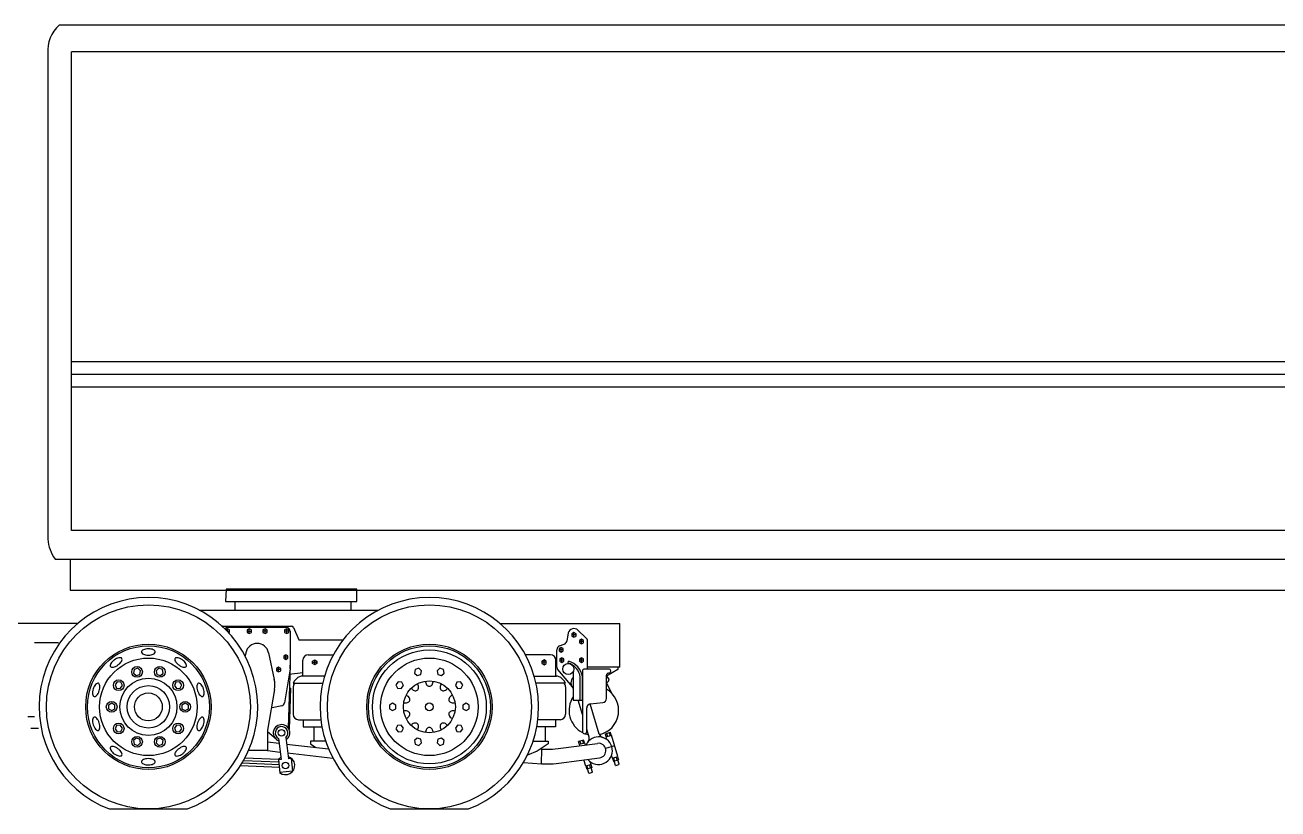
# Model space of a CAD drawing. Extents: x 0 to 18.5, y 0 to 3.8.
# Drawn here: x 3.22 to 9.24, y 0 to 3.77 of the extents above; entities that cross this region are included whole.
import ezdxf

# ---------------------------------------------------------------- set-up
doc = ezdxf.new("R2010")
doc.units = 0
doc.header["$LTSCALE"] = 0.0006
doc.header["$MEASUREMENT"] = 0
doc.layers.get('0').update_dxf_attribs({"linetype": 'CONTINUOUS'})

msp = doc.modelspace()

# ---------------------------------------------------------------- linework, layer by layer
for p, q in [((18.2321, 3.765), (3.3874, 3.765)), ((3.3324, 3.6549), (3.3324, 1.296)), ((18.2321, 3.637), (3.4454, 3.637)), ((3.4454, 1.337), (3.4454, 3.637)), ((18.1441, 2.148), (3.4454, 2.148)), ((18.1441, 2.087), (3.4454, 2.087)), ((18.1441, 2.026), (3.4454, 2.026)), ((18.2321, 1.337), (3.4454, 1.337)), ((3.3674, 1.2), (18.2321, 1.2)), ((3.4401, 1.05), (14.0524, 1.05)), ((4.0596, 0.9553), (4.9218, 0.9553)), ((4.173, 0.8773), (4.5036, 0.8773)), ((4.1946, 0.8538), (4.2075, 0.8538)), ((4.4804, 0.8708), (4.1962, 0.8708)), ((4.1962, 0.8521), (4.1962, 0.865)), ((4.2891, 0.8538), (4.3116, 0.8538)), ((4.3004, 0.8425), (4.3004, 0.865)), ((4.3874, 0.8538), (4.3649, 0.8538)), ((4.3762, 0.8425), (4.3762, 0.865)), ((4.4916, 0.8538), (4.4691, 0.8538)), ((4.4803, 0.8425), (4.4803, 0.865)), ((4.4974, 0.8538), (4.4974, 0.6908)), ((4.5128, 0.8713), (4.5386, 0.8123)), ((5.5058, 0.8903), (6.0807, 0.8903)), ((5.8323, 0.8462), (5.8256, 0.8063)), ((5.8606, 0.8248), (5.8606, 0.8474)), ((5.918, 0.8223), (5.8797, 0.8591)), ((6.0807, 0.6803), (6.0807, 0.8903)), ((3.2691, 0.7993), (3.3842, 0.7993)), ((4.5386, 0.8123), (4.7509, 0.8123)), ((5.791, 0.783), (5.8137, 0.7912)), ((5.8718, 0.8361), (5.8493, 0.8361)), ((5.9083, 0.8037), (5.8858, 0.8037)), ((5.897, 0.7924), (5.897, 0.815)), ((5.9252, 0.672), (5.9252, 0.8069)), ((4.2835, 0.7504), (4.2802, 0.735)), ((4.393, 0.7504), (4.4204, 0.6222)), ((4.4874, 0.7291), (4.4649, 0.7291)), ((4.4761, 0.7178), (4.4761, 0.7404)), ((4.5835, 0.7402), (4.7039, 0.7402)), ((5.7479, 0.7402), (5.6275, 0.7402)), ((5.7788, 0.6807), (5.7788, 0.7645)), ((5.8101, 0.7645), (5.7876, 0.7645)), ((5.7988, 0.7533), (5.7988, 0.7758)), ((5.8023, 0.7037), (5.8023, 0.7262)), ((5.897, 0.7037), (5.897, 0.7262)), ((4.4525, 0.6693), (4.43, 0.6693)), ((4.4412, 0.658), (4.4412, 0.6805)), ((4.4961, 0.6729), (4.4698, 0.5097)), ((4.4974, 0.6908), (4.4872, 0.389)), ((4.5574, 0.6378), (4.5574, 0.7142)), ((4.6036, 0.7043), (4.6262, 0.7043)), ((4.6149, 0.693), (4.6149, 0.7156)), ((5.7277, 0.7043), (5.7052, 0.7043)), ((5.7165, 0.693), (5.7165, 0.7156)), ((5.7739, 0.6378), (5.7739, 0.7142)), ((5.7739, 0.6833), (5.7788, 0.6833)), ((5.7818, 0.6703), (5.8514, 0.5859)), ((5.8136, 0.7149), (5.791, 0.7149)), ((5.8323, 0.7003), (5.8349, 0.71)), ((5.9083, 0.7149), (5.8858, 0.7149)), ((6.028, 0.672), (5.911, 0.672)), ((6.0807, 0.6803), (5.9252, 0.6803)), ((6.0714, 0.6694), (6.0166, 0.6369)), ((6.037, 0.6621), (6.037, 0.663)), ((6.0714, 0.6803), (6.0714, 0.6694)), ((4.492, 0.6472), (4.5574, 0.6551)), ((4.5116, 0.6042), (4.6531, 0.6042)), ((4.6617, 0.6378), (4.5544, 0.6378)), ((5.6696, 0.6378), (5.777, 0.6378)), ((5.8198, 0.6042), (5.6782, 0.6042)), ((5.8568, 0.6598), (5.8568, 0.522)), ((5.891, 0.522), (5.891, 0.6332)), ((5.901, 0.662), (5.901, 0.3713)), ((5.901, 0.522), (5.901, 0.6339)), ((6.0166, 0.5307), (6.0166, 0.6425)), ((6.0166, 0.6369), (6.0278, 0.6234)), ((6.0272, 0.6138), (6.0166, 0.6039)), ((6.0166, 0.6039), (6.0429, 0.5546)), ((6.0264, 0.6523), (6.0272, 0.6523)), ((4.4217, 0.5743), (4.388, 0.3777)), ((4.4986, 0.5794), (4.4919, 0.3808)), ((4.4986, 0.5794), (4.4936, 0.5796)), ((4.5116, 0.5863), (4.5116, 0.4544)), ((5.8198, 0.5863), (5.8198, 0.4544)), ((4.4566, 0.4954), (4.4097, 0.4852)), ((5.8568, 0.522), (5.901, 0.522)), ((5.901, 0.4536), (5.8809, 0.522)), ((5.9217, 0.3713), (5.9217, 0.4849)), ((5.9387, 0.5046), (5.9996, 0.511)), ((5.9819, 0.3592), (5.939, 0.5047)), ((4.5376, 0.4284), (4.6442, 0.4284)), ((4.5599, 0.4284), (4.5599, 0.395)), ((5.7937, 0.4284), (5.6871, 0.4284)), ((5.7714, 0.4284), (5.7714, 0.395)), ((4.388, 0.3777), (4.388, 0.2802)), ((4.388, 0.3727), (4.4289, 0.3359)), ((4.5599, 0.395), (4.6493, 0.395)), ((4.61, 0.395), (4.61, 0.3259)), ((5.7714, 0.395), (5.682, 0.395)), ((5.7213, 0.395), (5.7213, 0.3259)), ((5.911, 0.3613), (5.9117, 0.3613)), ((5.9331, 0.3448), (5.9217, 0.3834)), ((6.0113, 0.3614), (6.0354, 0.3686)), ((6.0155, 0.347), (6.0113, 0.3614)), ((6.017, 0.3631), (6.0212, 0.3486)), ((6.0297, 0.3669), (6.034, 0.3524)), ((6.0397, 0.3541), (6.0354, 0.3686)), ((4.388, 0.3226), (4.4439, 0.3159)), ((4.4412, 0.3386), (4.4535, 0.2372)), ((4.4757, 0.3428), (4.4881, 0.2414)), ((4.4795, 0.3117), (4.6812, 0.2879)), ((4.667, 0.3259), (4.5953, 0.3259)), ((4.5953, 0.3259), (4.5953, 0.3119)), ((4.5953, 0.3119), (4.6204, 0.295)), ((5.6643, 0.3259), (5.736, 0.3259)), ((5.736, 0.3119), (5.6841, 0.2771)), ((5.736, 0.3259), (5.736, 0.3119)), ((5.7842, 0.29), (5.9741, 0.3149)), ((5.9072, 0.3308), (5.883, 0.3236)), ((5.8873, 0.3092), (5.883, 0.3236)), ((5.9124, 0.3166), (5.8863, 0.3089)), ((5.8879, 0.3036), (5.8863, 0.3089)), ((5.8887, 0.3253), (5.893, 0.3108)), ((5.9014, 0.3291), (5.9057, 0.3146)), ((5.9114, 0.3163), (5.9072, 0.3308)), ((5.9152, 0.3072), (5.9124, 0.3166)), ((6.0559, 0.3027), (6.0125, 0.29)), ((6.0146, 0.3467), (6.0407, 0.3544)), ((6.0186, 0.3329), (6.0146, 0.3467)), ((6.0711, 0.2511), (6.0407, 0.3544)), ((4.4401, 0.2369), (4.2793, 0.2439)), ((4.388, 0.2802), (4.2969, 0.2802)), ((4.388, 0.2805), (4.4491, 0.2733)), ((4.4847, 0.2691), (4.7023, 0.2433)), ((4.5013, 0.243), (4.4881, 0.2414)), ((4.5013, 0.243), (4.5087, 0.182)), ((5.6841, 0.2771), (5.6365, 0.2579)), ((5.7059, 0.2872), (5.6988, 0.2869)), ((5.7048, 0.2167), (5.7059, 0.2872)), ((5.7059, 0.2872), (5.7295, 0.2868)), ((5.7882, 0.2195), (5.9833, 0.2451)), ((6.045, 0.2434), (6.0409, 0.2572)), ((6.045, 0.2434), (6.0711, 0.2511)), ((6.0459, 0.2437), (6.0502, 0.2292)), ((6.0559, 0.2309), (6.0517, 0.2454)), ((6.0687, 0.2347), (6.0644, 0.2491)), ((6.0701, 0.2508), (6.0744, 0.2364)), ((4.4448, 0.199), (4.2579, 0.2071)), ((4.4432, 0.2117), (4.2655, 0.2194)), ((4.4417, 0.2243), (4.2726, 0.2316)), ((4.4535, 0.2372), (4.4403, 0.2356)), ((4.4403, 0.2356), (4.4479, 0.1734)), ((4.5087, 0.182), (4.4464, 0.1744)), ((5.6173, 0.2225), (5.7048, 0.2167)), ((5.7048, 0.2167), (5.7336, 0.2163)), ((5.9167, 0.2056), (5.908, 0.2352)), ((5.9428, 0.2133), (5.9167, 0.2056)), ((5.9177, 0.2059), (5.922, 0.1914)), ((5.9461, 0.1986), (5.922, 0.1914)), ((5.9277, 0.1931), (5.9234, 0.2076)), ((5.9317, 0.1714), (5.9255, 0.1925)), ((5.9404, 0.1969), (5.9361, 0.2114)), ((5.9428, 0.2133), (5.9388, 0.2271)), ((5.9419, 0.213), (5.9461, 0.1986)), ((5.9488, 0.1763), (5.9426, 0.1975)), ((6.0502, 0.2292), (6.0744, 0.2364)), ((6.06, 0.209), (6.0538, 0.2303)), ((6.06, 0.209), (6.0614, 0.2084)), ((6.0614, 0.2084), (6.0764, 0.2128)), ((6.0771, 0.2143), (6.0709, 0.2353)), ((6.0764, 0.2128), (6.0771, 0.2143)), ((4.4479, 0.1734), (4.4488, 0.1747)), ((5.933, 0.1706), (5.9317, 0.1714)), ((5.948, 0.175), (5.933, 0.1706)), ((5.9488, 0.1763), (5.948, 0.175))]:
    msp.add_line(p, q)
for points in [[(3.4401, 1.2), (3.4401, 1.05)], [(4.2302, 0.9957), (4.2302, 0.9553)], [(4.7885, 0.9957), (4.7885, 0.9553)], [(3.4755, 0.8903), (2.1828, 0.8903)], [(4.2061, 0.8595), (4.1962, 0.8652), (4.188, 0.8605)], [(4.2022, 0.8457), (4.2061, 0.848), (4.2061, 0.8595)], [(3.2357, 0.4435), (3.2691, 0.4435)], [(3.25, 0.388), (3.2876, 0.388)], [(3.6277, 0), (4.0039, 0.0001)], [(4.9777, 0), (5.3539, 0.0001)]]:
    msp.add_lwpolyline(points)
for points in [[(4.1857, 0.9957), (4.8179, 0.9957), (4.8179, 1.055), (4.1895, 1.055)], [(4.3103, 0.8595), (4.3004, 0.8652), (4.2904, 0.8595), (4.2904, 0.848), (4.3004, 0.8423), (4.3103, 0.848)], [(4.3861, 0.8595), (4.3762, 0.8652), (4.3662, 0.8595), (4.3662, 0.848), (4.3762, 0.8423), (4.3861, 0.848)], [(4.4903, 0.8595), (4.4803, 0.8652), (4.4704, 0.8595), (4.4704, 0.848), (4.4803, 0.8423), (4.4903, 0.848)], [(5.8705, 0.8418), (5.8606, 0.8476), (5.8506, 0.8418), (5.8506, 0.8303), (5.8606, 0.8246), (5.8705, 0.8303)], [(5.907, 0.8095), (5.897, 0.8152), (5.8871, 0.8095), (5.8871, 0.798), (5.897, 0.7922), (5.907, 0.798)], [(4.4861, 0.7348), (4.4761, 0.7406), (4.4662, 0.7348), (4.4662, 0.7234), (4.4761, 0.7176), (4.4861, 0.7234)], [(5.8088, 0.7703), (5.7988, 0.776), (5.7889, 0.7703), (5.7889, 0.7588), (5.7988, 0.7531), (5.8088, 0.7588)], [(5.8122, 0.7207), (5.8023, 0.7264), (5.7924, 0.7207), (5.7924, 0.7092), (5.8023, 0.7035), (5.8122, 0.7092)], [(5.907, 0.7207), (5.897, 0.7264), (5.8871, 0.7207), (5.8871, 0.7092), (5.897, 0.7035), (5.907, 0.7092)], [(3.7442, 0.6526), (3.7574, 0.6406), (3.7744, 0.6462), (3.7781, 0.6636), (3.7649, 0.6756), (3.7479, 0.67)], [(3.8532, 0.6636), (3.8569, 0.6462), (3.8739, 0.6406), (3.8872, 0.6526), (3.8835, 0.67), (3.8665, 0.6756)], [(4.4512, 0.675), (4.4412, 0.6807), (4.4313, 0.675), (4.4313, 0.6635), (4.4412, 0.6578), (4.4512, 0.6635)], [(4.6049, 0.71), (4.6149, 0.7158), (4.6248, 0.71), (4.6248, 0.6986), (4.6149, 0.6928), (4.6049, 0.6986)], [(5.0942, 0.6526), (5.1074, 0.6406), (5.1244, 0.6462), (5.1281, 0.6636), (5.1149, 0.6756), (5.0979, 0.67)], [(5.2032, 0.6636), (5.2069, 0.6462), (5.2239, 0.6406), (5.2372, 0.6526), (5.2335, 0.67), (5.2165, 0.6756)], [(5.7264, 0.71), (5.7165, 0.7158), (5.7065, 0.71), (5.7065, 0.6986), (5.7165, 0.6928), (5.7264, 0.6986)], [(3.6624, 0.5796), (3.6802, 0.5777), (3.6907, 0.5921), (3.6834, 0.6084), (3.6657, 0.6103), (3.6552, 0.5959)], [(3.9479, 0.6084), (3.9407, 0.5921), (3.9512, 0.5777), (3.9689, 0.5796), (3.9762, 0.5959), (3.9657, 0.6103)], [(5.0124, 0.5796), (5.0302, 0.5777), (5.0407, 0.5921), (5.0334, 0.6084), (5.0157, 0.6103), (5.0052, 0.5959)], [(5.2979, 0.6084), (5.2907, 0.5921), (5.3012, 0.5777), (5.3189, 0.5796), (5.3262, 0.5959), (5.3157, 0.6103)], [(3.6392, 0.4724), (3.6547, 0.4814), (3.6547, 0.4992), (3.6392, 0.5081), (3.6238, 0.4992), (3.6238, 0.4814)], [(3.9921, 0.5081), (3.9767, 0.4992), (3.9767, 0.4814), (3.9921, 0.4724), (4.0076, 0.4814), (4.0076, 0.4992)], [(4.9892, 0.4724), (5.0047, 0.4814), (5.0047, 0.4992), (4.9892, 0.5081), (4.9738, 0.4992), (4.9738, 0.4814)], [(5.3421, 0.5081), (5.3267, 0.4992), (5.3267, 0.4814), (5.3421, 0.4724), (5.3576, 0.4814), (5.3576, 0.4992)], [(3.6834, 0.3721), (3.6907, 0.3884), (3.6802, 0.4029), (3.6624, 0.401), (3.6552, 0.3847), (3.6657, 0.3703)], [(3.9689, 0.401), (3.9512, 0.4029), (3.9407, 0.3884), (3.9479, 0.3721), (3.9657, 0.3703), (3.9762, 0.3847)], [(5.0334, 0.3721), (5.0407, 0.3884), (5.0302, 0.4029), (5.0124, 0.401), (5.0052, 0.3847), (5.0157, 0.3703)], [(5.3189, 0.401), (5.3012, 0.4029), (5.2907, 0.3884), (5.2979, 0.3721), (5.3157, 0.3703), (5.3262, 0.3847)], [(3.7781, 0.317), (3.7744, 0.3344), (3.7574, 0.3399), (3.7442, 0.328), (3.7479, 0.3105), (3.7649, 0.305)], [(3.8872, 0.328), (3.8739, 0.3399), (3.8569, 0.3344), (3.8532, 0.317), (3.8665, 0.305), (3.8835, 0.3105)], [(5.1281, 0.317), (5.1244, 0.3344), (5.1074, 0.3399), (5.0942, 0.328), (5.0979, 0.3105), (5.1149, 0.305)], [(5.2372, 0.328), (5.2239, 0.3399), (5.2069, 0.3344), (5.2032, 0.317), (5.2165, 0.305), (5.2335, 0.3105)]]:
    msp.add_lwpolyline(points, close=True)
for points in [[(3.6876, 0.7231, 0.187667), (3.6831, 0.726, 0.101451), (3.6735, 0.726, 0.059907), (3.6622, 0.7222, 0.058012), (3.6519, 0.7157, 0.046282), (3.6417, 0.7068, 0.059907), (3.6354, 0.6984, 0.101451), (3.6324, 0.6892, 0.187667), (3.6338, 0.684, 0.187667), (3.6383, 0.6812, 0.101451), (3.6479, 0.6812, 0.059907), (3.6579, 0.6845, 0.046282), (3.6695, 0.6914, 0.046282), (3.6797, 0.7004, 0.059907), (3.686, 0.7088, 0.101451), (3.689, 0.718, 0.187667)], [(3.8489, 0.7539, 0.187667), (3.847, 0.7589, 0.101451), (3.8392, 0.7646, 0.059907), (3.8279, 0.7681, 0.058012), (3.8157, 0.769, 0.046282), (3.8022, 0.7677, 0.059907), (3.7922, 0.7646, 0.101451), (3.7844, 0.7589, 0.187667), (3.7824, 0.7539, 0.187667), (3.7844, 0.749, 0.101451), (3.7922, 0.7433, 0.059907), (3.8022, 0.7402, 0.046282), (3.8157, 0.7389, 0.046282), (3.8292, 0.7402, 0.059907), (3.8392, 0.7433, 0.101451), (3.847, 0.749, 0.187667)], [(3.9975, 0.684, 0.187667), (3.9989, 0.6892, 0.101451), (3.9959, 0.6984, 0.059907), (3.9888, 0.7079, 0.058012), (3.9795, 0.7157, 0.046282), (3.9678, 0.7227, 0.059907), (3.9579, 0.726, 0.101451), (3.9482, 0.726, 0.187667), (3.9437, 0.7231, 0.187667), (3.9424, 0.718, 0.101451), (3.9454, 0.7088, 0.059907), (3.9516, 0.7004, 0.046282), (3.9618, 0.6914, 0.046282), (3.9735, 0.6845, 0.059907), (3.9834, 0.6812, 0.101451), (3.993, 0.6812, 0.187667)], [(3.5752, 0.6034, 0.187667), (3.5699, 0.6031, 0.101451), (3.5621, 0.5974, 0.059907), (3.5552, 0.5877, 0.058012), (3.5506, 0.5764, 0.046282), (3.5477, 0.5632, 0.059907), (3.5476, 0.5527, 0.101451), (3.5505, 0.5435, 0.187667), (3.5546, 0.5401, 0.187667), (3.56, 0.5404, 0.101451), (3.5678, 0.5461, 0.059907), (3.5738, 0.5547, 0.046282), (3.5792, 0.5671, 0.046282), (3.5822, 0.5803, 0.059907), (3.5823, 0.5908, 0.101451), (3.5793, 0.6, 0.187667)], [(4.0767, 0.5401, 0.187667), (4.0808, 0.5435, 0.101451), (4.0838, 0.5527, 0.059907), (4.0837, 0.5645, 0.058012), (4.0807, 0.5764, 0.046282), (4.0753, 0.5888, 0.059907), (4.0693, 0.5974, 0.101451), (4.0615, 0.6031, 0.187667), (4.0561, 0.6034, 0.187667), (4.052, 0.6, 0.101451), (4.049, 0.5908, 0.059907), (4.0491, 0.5803, 0.046282), (4.0521, 0.5671, 0.046282), (4.0575, 0.5547, 0.059907), (4.0636, 0.5461, 0.101451), (4.0714, 0.5404, 0.187667)], [(3.5546, 0.4404, 0.187667), (3.5505, 0.4371, 0.101451), (3.5476, 0.4279, 0.059907), (3.5477, 0.416, 0.058012), (3.5506, 0.4042, 0.046282), (3.556, 0.3917, 0.059907), (3.5621, 0.3832, 0.101451), (3.5699, 0.3775, 0.187667), (3.5752, 0.3772, 0.187667), (3.5793, 0.3806, 0.101451), (3.5823, 0.3897, 0.059907), (3.5822, 0.4002, 0.046282), (3.5792, 0.4135, 0.046282), (3.5738, 0.4259, 0.059907), (3.5678, 0.4344, 0.101451), (3.56, 0.4401, 0.187667)], [(4.0561, 0.3772, 0.187667), (4.0615, 0.3775, 0.101451), (4.0693, 0.3832, 0.059907), (4.0761, 0.3928, 0.058012), (4.0807, 0.4042, 0.046282), (4.0837, 0.4174, 0.059907), (4.0838, 0.4279, 0.101451), (4.0808, 0.4371, 0.187667), (4.0767, 0.4404, 0.187667), (4.0714, 0.4401, 0.101451), (4.0636, 0.4344, 0.059907), (4.0575, 0.4259, 0.046282), (4.0521, 0.4135, 0.046282), (4.0491, 0.4002, 0.059907), (4.049, 0.3897, 0.101451), (4.052, 0.3806, 0.187667)], [(3.6338, 0.2965, 0.187667), (3.6324, 0.2914, 0.101451), (3.6354, 0.2822, 0.059907), (3.6425, 0.2727, 0.058012), (3.6519, 0.2648, 0.046282), (3.6635, 0.2579, 0.059907), (3.6735, 0.2546, 0.101451), (3.6831, 0.2546, 0.187667), (3.6876, 0.2574, 0.187667), (3.689, 0.2626, 0.101451), (3.686, 0.2718, 0.059907), (3.6797, 0.2802, 0.046282), (3.6695, 0.2891, 0.046282), (3.6579, 0.2961, 0.059907), (3.6479, 0.2994, 0.101451), (3.6383, 0.2994, 0.187667)], [(3.7824, 0.2266, 0.187667), (3.7844, 0.2217, 0.101451), (3.7922, 0.216, 0.059907), (3.8035, 0.2125, 0.058012), (3.8157, 0.2116, 0.046282), (3.8292, 0.2129, 0.059907), (3.8392, 0.216, 0.101451), (3.847, 0.2217, 0.187667), (3.8489, 0.2266, 0.187667), (3.847, 0.2316, 0.101451), (3.8392, 0.2373, 0.059907), (3.8292, 0.2404, 0.046282), (3.8157, 0.2417, 0.046282), (3.8022, 0.2404, 0.059907), (3.7922, 0.2373, 0.101451), (3.7844, 0.2316, 0.187667)], [(3.9437, 0.2574, 0.187667), (3.9482, 0.2546, 0.101451), (3.9579, 0.2546, 0.059907), (3.9691, 0.2583, 0.058012), (3.9795, 0.2648, 0.046282), (3.9897, 0.2738, 0.059907), (3.9959, 0.2822, 0.101451), (3.9989, 0.2914, 0.187667), (3.9975, 0.2965, 0.187667), (3.993, 0.2994, 0.101451), (3.9834, 0.2994, 0.059907), (3.9735, 0.2961, 0.046282), (3.9618, 0.2891, 0.046282), (3.9516, 0.2802, 0.059907), (3.9454, 0.2718, 0.101451), (3.9424, 0.2626, 0.187667)]]:
    msp.add_lwpolyline(points, format="xyb", close=True)
for points in [[(5.1473, 0.6138, 0.061931), (5.1488, 0.6049, 0.082682), (5.1527, 0.5968, 0.106781), (5.159, 0.591, 0.133574), (5.1657, 0.5892, 0.133574)], [(5.1657, 0.5892, 0.133574), (5.1723, 0.591, 0.106781), (5.1786, 0.5968, 0.082682), (5.183, 0.6057, 0.0741), (5.1841, 0.6138, 0.071158)], [(5.0716, 0.5208, 0.133574), (5.072, 0.5277, 0.106781), (5.0684, 0.5355, 0.082682), (5.0612, 0.5424, 0.0741), (5.0539, 0.546, 0.071158)], [(5.0782, 0.5795, 0.061931), (5.0847, 0.5731, 0.082682), (5.0926, 0.5688, 0.106781), (5.1011, 0.5678, 0.133574), (5.1075, 0.5703, 0.133574)], [(5.1075, 0.5703, 0.133574), (5.1119, 0.5757, 0.106781), (5.1136, 0.5841, 0.082682), (5.1118, 0.5938, 0.0741), (5.1079, 0.601, 0.071158)], [(5.2235, 0.601, 0.061931), (5.2194, 0.5929, 0.082682), (5.2178, 0.5841, 0.106781), (5.2195, 0.5757, 0.133574), (5.2238, 0.5703, 0.133574)], [(5.2238, 0.5703, 0.133574), (5.2302, 0.5678, 0.106781), (5.2388, 0.5688, 0.082682), (5.2475, 0.5735, 0.0741), (5.2532, 0.5794, 0.071158)], [(5.2775, 0.5459, 0.061931), (5.2694, 0.5417, 0.082682), (5.2629, 0.5355, 0.106781), (5.2594, 0.5277, 0.133574), (5.2597, 0.5208, 0.133574)], [(5.0425, 0.511, 0.061931), (5.0515, 0.5096, 0.082682), (5.0604, 0.5109, 0.106781), (5.0678, 0.5151, 0.133574), (5.0716, 0.5208, 0.133574)], [(5.2597, 0.5208, 0.133574), (5.2635, 0.5151, 0.106781), (5.271, 0.5109, 0.082682), (5.2808, 0.5095, 0.0741), (5.2888, 0.511, 0.071158)], [(5.0716, 0.4597, 0.133574), (5.0678, 0.4655, 0.106781), (5.0604, 0.4697, 0.082682), (5.0505, 0.471, 0.0741), (5.0425, 0.4696, 0.071158)], [(5.0538, 0.4347, 0.061931), (5.0619, 0.4388, 0.082682), (5.0684, 0.445, 0.106781), (5.072, 0.4528, 0.133574), (5.0716, 0.4597, 0.133574)], [(5.2597, 0.4597, 0.133574), (5.2594, 0.4528, 0.106781), (5.2629, 0.445, 0.082682), (5.2701, 0.4382, 0.0741), (5.2775, 0.4346, 0.071158)], [(5.2888, 0.4695, 0.061931), (5.2799, 0.4709, 0.082682), (5.271, 0.4697, 0.106781), (5.2635, 0.4655, 0.133574), (5.2597, 0.4597, 0.133574)], [(5.1075, 0.4103, 0.133574), (5.1011, 0.4127, 0.106781), (5.0926, 0.4117, 0.082682), (5.0838, 0.407, 0.0741), (5.0782, 0.4011, 0.071158)], [(5.1079, 0.3796, 0.061931), (5.112, 0.3877, 0.082682), (5.1136, 0.3965, 0.106781), (5.1119, 0.4049, 0.133574), (5.1075, 0.4103, 0.133574)], [(5.1657, 0.3914, 0.133574), (5.159, 0.3896, 0.106781), (5.1527, 0.3838, 0.082682), (5.1484, 0.3748, 0.0741), (5.1473, 0.3667, 0.071158)], [(5.184, 0.3667, 0.061931), (5.1825, 0.3757, 0.082682), (5.1786, 0.3838, 0.106781), (5.1723, 0.3896, 0.133574), (5.1657, 0.3914, 0.133574)], [(5.2238, 0.4103, 0.133574), (5.2195, 0.4049, 0.106781), (5.2178, 0.3965, 0.082682), (5.2195, 0.3867, 0.0741), (5.2234, 0.3795, 0.071158)], [(5.2531, 0.4011, 0.061931), (5.2467, 0.4075, 0.082682), (5.2388, 0.4117, 0.106781), (5.2302, 0.4127, 0.133574), (5.2238, 0.4103, 0.133574)]]:
    msp.add_lwpolyline(points, format="xyb")
for centre, radius in [((3.8157, 0.4903), 0.49), ((5.1657, 0.4903), 0.49), ((3.8157, 0.4903), 0.3012), ((3.8157, 0.4903), 0.293), ((5.1657, 0.4903), 0.3012), ((5.1657, 0.4903), 0.293), ((3.8157, 0.4903), 0.2343), ((5.1657, 0.4903), 0.2737), ((5.1657, 0.4903), 0.2343), ((3.7611, 0.6581), 0.0257), ((3.8702, 0.6581), 0.0257), ((5.8329, 0.6718), 0.0267), ((3.6729, 0.594), 0.0257), ((3.8157, 0.4903), 0.1372), ((3.9584, 0.594), 0.0257), ((5.1657, 0.4903), 0.1249), ((3.8157, 0.4903), 0.1019), ((3.8157, 0.4903), 0.0668), ((3.6392, 0.4903), 0.0257), ((3.9921, 0.4903), 0.0257), ((5.1657, 0.4903), 0.0188), ((3.6729, 0.3866), 0.0257), ((3.9584, 0.3866), 0.0257), ((4.4554, 0.3653), 0.0159), ((3.7611, 0.3225), 0.0257), ((3.8702, 0.3225), 0.0257), ((4.4745, 0.2088), 0.0154)]:
    msp.add_circle(centre, radius)
for centre, radius, start, end in [((3.4971, 3.6414), 0.1653, 131.59258, 184.69439), ((3.5154, 1.3083), 0.1834, 183.86006, 216.20197), ((3.8157, 0.4903), 0.5251, 291.00304, 249.02209), ((5.1657, 0.4903), 0.5251, 291.00304, 249.02209), ((4.173, 0.8673), 0.01, 90, 103.00752), ((4.1962, 0.8538), 0.017, 90, 138.43958), ((4.4803, 0.8538), 0.017, 0, 90), ((4.5036, 0.8673), 0.01, 23.6169, 90), ((5.8606, 0.8361), 0.03, 50.24683, 160.36861), ((4.3383, 0.7387), 0.056, 12.08466, 167.91534), ((5.7988, 0.7645), 0.02, 112.90561, 180), ((5.8059, 0.8096), 0.02, 292.90561, 350.47354), ((5.9052, 0.8069), 0.02, 0, 50.24683), ((4.5835, 0.7142), 0.026, 90, 180), ((5.7479, 0.7142), 0.026, 0, 90), ((4.3672, 0.6908), 0.1302, 352.10249, 0), ((5.7988, 0.6807), 0.02, 180, 211.4082), ((5.8113, 0.6226), 0.0804, 7.56731, 74.87385), ((5.8113, 0.6226), 0.0904, 7.13616, 74.87385), ((5.911, 0.662), 0.01, 90, 180), ((6.028, 0.663), 0.009, 0, 90), ((4.2932, 0.595), 0.1302, 350.87299, 12.08466), ((4.5664, 0.58), 0.0599, 110.82833, 156.24467), ((4.5376, 0.5863), 0.026, 136.61131, 180), ((4.5544, 0.6117), 0.026, 90, 110.82833), ((5.777, 0.6117), 0.026, 69.17167, 90), ((5.7649, 0.58), 0.0599, 23.75533, 69.17167), ((5.7937, 0.5863), 0.026, 0, 43.38869), ((5.8827, 0.6056), 0.037, 134.43616, 225.56384), ((6.0264, 0.6425), 0.00982, 90, 180), ((6.0272, 0.6621), 0.00982, 270, 0), ((6.0224, 0.6189), 0.007, 313.22474, 39.63739), ((5.956, 0.473), 0.1192, 282.91982, 59.44908), ((4.453, 0.512), 0.017, 282.29654, 352.10249), ((5.956, 0.473), 0.1192, 146.3691, 243.08534), ((5.9417, 0.4849), 0.02, 98.65757, 180), ((5.9966, 0.5307), 0.02, 278.65757, 0), ((4.5376, 0.4544), 0.026, 180, 270), ((5.7937, 0.4544), 0.026, 270, 0), ((4.4554, 0.3653), 0.0397, 302.95783, 250.93667), ((4.4554, 0.3653), 0.0303, 312.01279, 241.88172), ((5.911, 0.3713), 0.01, 180, 270), ((5.9117, 0.3713), 0.01, 270, 0), ((5.956, 0.473), 0.1192, 249.31259, 257.14173), ((5.9787, 0.28), 0.0663, 219.56708, 155.38357), ((5.911, 0.3383), 0.023, 319.28025, 16.41828), ((5.9787, 0.28), 0.0352, 277.47533, 97.47533), ((6.004, 0.3657), 0.023, 196.41828, 253.55631), ((4.4745, 0.2088), 0.0444, 119.98962, 140.6875), ((4.4745, 0.2088), 0.0444, 230.70204, 73.90488), ((5.7351, 0.664), 0.3772, 269.15447, 277.47533), ((5.7392, 0.5934), 0.3772, 269.15447, 277.47533)]:
    msp.add_arc(centre, radius, start, end)

doc.saveas('drawing.dxf')
